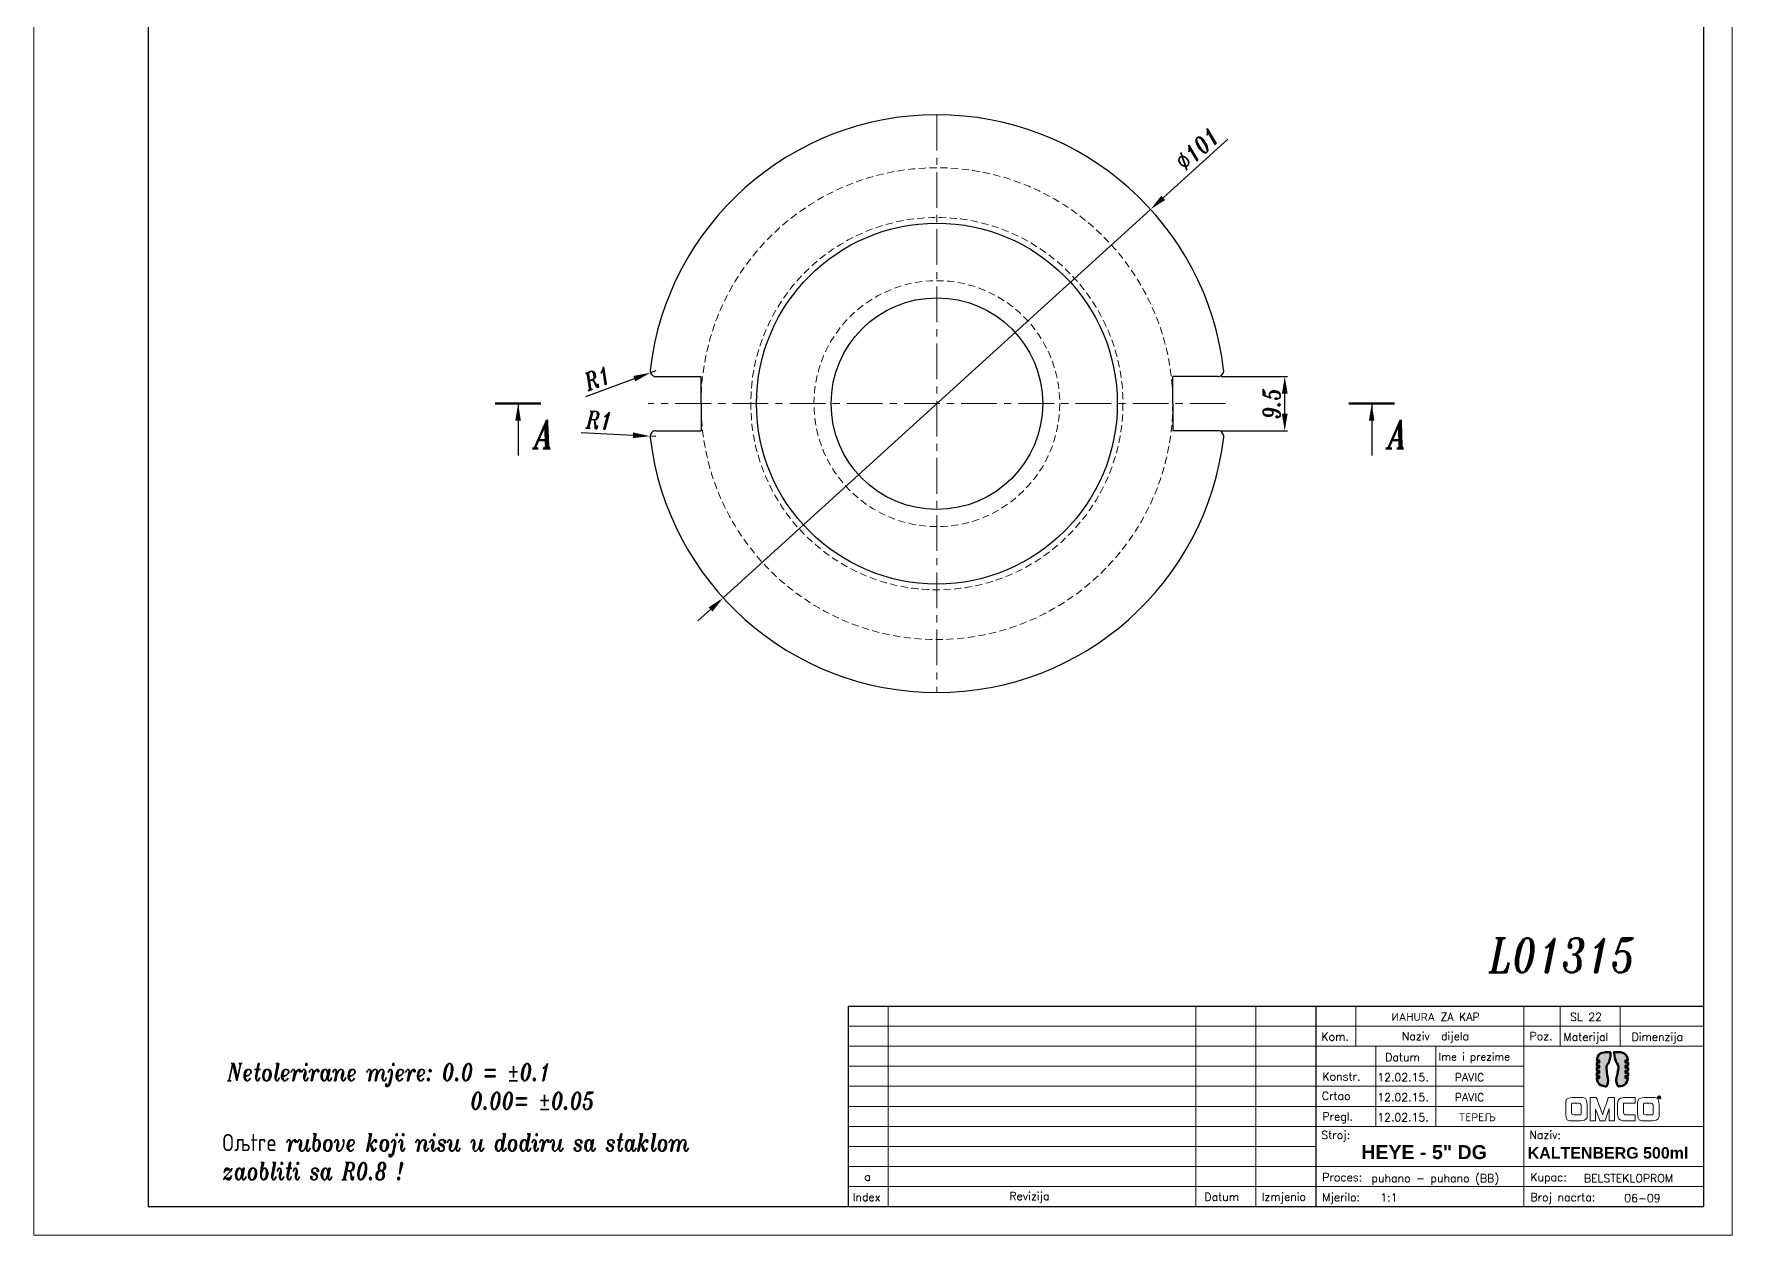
# Model space of a CAD drawing. Extents: x 70 to 367, y 34 to 454.
# Drawn here: x 69.9 to 366.9, y 34 to 244 of the extents above; entities that cross this region are included whole.
import ezdxf

# ---------------------------------------------------------------- set-up
doc = ezdxf.new("R2010")
doc.units = 0
doc.header["$LTSCALE"] = 5
doc.header["$MEASUREMENT"] = 0
doc.linetypes.add('CENTER', pattern=[2, 1.25, -0.25, 0.25, -0.25])
doc.linetypes.add('HIDDEN', pattern=[0.375, 0.25, -0.125])
doc.layers.get('0').update_dxf_attribs({"linetype": 'CONTINUOUS', "lineweight": 15})
for name, color, linetype, lineweight in [('1', 1, 'CENTER', 15), ('2', 2, 'HIDDEN', 15), ('3', 3, 'CONTINUOUS', 30), ('4', 5, 'CONTINUOUS', 50)]:
    doc.layers.add(name, color=color, linetype=linetype, lineweight=lineweight)
doc.styles.add('ITALICT', font='italict', dxfattribs={"width": 0.8, "height": 3})
doc.styles.add('ROMANS', font='romans.shx')
doc.dimstyles.get("Standard").update_dxf_attribs({"dimtxt": 3, "dimasz": 3, "dimexe": 0.5, "dimexo": 0.5, "dimgap": 0.8, "dimtad": 1, "dimdsep": 46, "dimtxsty": 'ITALICT', "dimcen": 0, "dimadec": 1, "dimazin": 2, "dimtfac": 1, "dimtmove": 0, "dimatfit": 3, "dimfxl": 1, "dimtolj": 1, "dimtzin": 0, "dimarcsym": 0})

# ---------------------------------------------------------------- blocks, each defined once
blk = doc.blocks.new('*D10')
at = {"color": 0, "lineweight": -2, "transparency": 16777216}
for p, q in [((277.6, 184.14), (289.22, 184.14)), ((288.72, 177.64), (288.72, 181.14)), ((277.54, 174.64), (289.22, 174.64))]:
    blk.add_line(p, q, dxfattribs=at)
at = {"color": 0, "transparency": 16777216}
for points in [[(288.22, 181.14), (289.22, 181.14), (288.72, 184.14)], [(288.22, 177.64), (289.22, 177.64), (288.72, 174.64)]]:
    blk.add_solid(points, dxfattribs=at)
at = {"color": 0, "transparency": 16777216, "insert": (286.42, 179.39), "char_height": 3, "attachment_point": 5, "rotation": 90, "style": 'ITALICT'}
blk.add_mtext('\\A1;9.5', dxfattribs=at)
blk = doc.blocks.new('*D12')
at = {"color": 0, "lineweight": -2, "transparency": 16777216}
for p, q in [((165.67, 174.34), (174.72, 173.86)), ((178.71, 173.64), (177.71, 173.7))]:
    blk.add_line(p, q, dxfattribs=at)
at = {"color": 0, "transparency": 16777216}
blk.add_solid([(174.74, 174.36), (174.69, 173.36), (177.71, 173.7)], dxfattribs=at)
at = {"color": 0, "transparency": 16777216, "insert": (168.82, 176.48), "char_height": 3, "attachment_point": 5, "rotation": 356.9253, "style": 'ITALICT'}
blk.add_mtext('\\A1;R1', dxfattribs=at)
blk = doc.blocks.new('*D13')
at = {"color": 0, "lineweight": -2, "transparency": 16777216}
for p, q in [((178.71, 185.14), (177.77, 184.8)), ((166.46, 180.63), (174.96, 183.76))]:
    blk.add_line(p, q, dxfattribs=at)
at = {"color": 0, "transparency": 16777216}
blk.add_solid([(174.78, 184.23), (175.13, 183.29), (177.77, 184.8)], dxfattribs=at)
at = {"color": 0, "transparency": 16777216, "insert": (168.51, 183.83), "char_height": 3, "attachment_point": 5, "rotation": 20.2292, "style": 'ITALICT'}
blk.add_mtext('\\A1;R1', dxfattribs=at)
blk = doc.blocks.new('*D14')
at = {"color": 0, "lineweight": -2, "transparency": 16777216}
for p, q in [((278.78, 225.65), (267.47, 215.37)), ((190.5, 145.43), (265.25, 213.36)), ((188.28, 143.41), (186.06, 141.39))]:
    blk.add_line(p, q, dxfattribs=at)
at = {"color": 0, "transparency": 16777216}
for points in [[(267.13, 215.74), (267.8, 215), (265.25, 213.36)], [(187.95, 143.78), (188.62, 143.04), (190.5, 145.43)]]:
    blk.add_solid(points, dxfattribs=at)
at = {"color": 0, "transparency": 16777216, "insert": (273.47, 223.93), "char_height": 3, "attachment_point": 5, "rotation": 42.2668, "style": 'ITALICT'}
blk.add_mtext('\\A1;∅101', dxfattribs=at)

msp = doc.modelspace()

# ---------------------------------------------------------------- hatches: boundary and pattern name
at = {"layer": '4'}
h = msp.add_hatch(color=142, dxfattribs=at)
edge = h.paths.add_edge_path()
edge.add_spline(control_points=[(343.291, 61.471), (343.291, 61.471), (343.291, 61.471), (343.291, 61.471), (343.291, 61.471), (343.447, 60.093), (344.665, 60.022), (344.845, 60.022), (344.845, 60.022), (344.845, 60.022), (344.98, 60.022), (344.98, 60.022), (344.98, 60.022), (345.619, 60.941), (344.975, 62.282), (344.975, 63.24), (344.975, 63.24), (344.975, 63.992), (345.638, 64.194), (345.71, 65.999), (345.71, 65.999), (344.946, 65.999), (344.946, 65.999), (344.946, 65.999), (343.656, 65.999), (343.362, 65.004), (343.294, 64.549)], knot_values=[0.8095238, 0.8095238, 0.8095238, 0.8095238, 0.8095238, 0.8095238, 0.8095238, 0.8095238, 0.8571429, 0.8571429, 0.8571429, 0.8571429, 0.9047619, 0.9047619, 0.9047619, 0.9047619, 0.952381, 0.952381, 0.952381, 0.952381, 1, 1, 1, 1.047619, 1.047619, 1.047619, 1.047619, 1.0952381, 1.0952381, 1.0952381, 1.0952381], degree=3, periodic=0)
edge.add_spline(control_points=[(343.294, 64.549), (343.294, 64.549), (343.732, 64.549), (343.732, 64.549)], knot_values=[0.0952381, 0.0952381, 0.0952381, 0.0952381, 0.1428571, 0.1428571, 0.1428571, 0.1428571], degree=3, periodic=0)
edge.add_spline(control_points=[(343.732, 64.549), (343.732, 64.549), (343.732, 64.549), (343.732, 64.549), (343.732, 64.549), (343.732, 64.549), (343.732, 64.183), (343.732, 64.183)], knot_values=[0.1428571, 0.1428571, 0.1428571, 0.1428571, 0.1428571, 0.1428571, 0.1428571, 0.1428571, 0.1904762, 0.1904762, 0.1904762, 0.1904762], degree=3, periodic=0)
edge.add_spline(control_points=[(343.732, 64.183), (343.732, 64.183), (343.732, 64.183), (343.732, 64.183), (343.732, 64.183), (343.732, 64.183), (343.274, 64.183), (343.274, 64.183)], knot_values=[0.1904762, 0.1904762, 0.1904762, 0.1904762, 0.1904762, 0.1904762, 0.1904762, 0.1904762, 0.2380952, 0.2380952, 0.2380952, 0.2380952], degree=3, periodic=0)
edge.add_spline(control_points=[(343.274, 64.183), (343.274, 64.183), (343.274, 64.183), (343.274, 64.183), (343.274, 64.183), (343.274, 64.183), (343.274, 63.645), (343.274, 63.645)], knot_values=[0.2380952, 0.2380952, 0.2380952, 0.2380952, 0.2380952, 0.2380952, 0.2380952, 0.2380952, 0.2857143, 0.2857143, 0.2857143, 0.2857143], degree=3, periodic=0)
edge.add_spline(control_points=[(343.274, 63.645), (343.274, 63.645), (343.274, 63.645), (343.274, 63.645), (343.274, 63.645), (343.274, 63.645), (343.732, 63.645), (343.732, 63.645)], knot_values=[0.2857143, 0.2857143, 0.2857143, 0.2857143, 0.2857143, 0.2857143, 0.2857143, 0.2857143, 0.3333333, 0.3333333, 0.3333333, 0.3333333], degree=3, periodic=0)
edge.add_spline(control_points=[(343.732, 63.645), (343.732, 63.645), (343.732, 63.645), (343.732, 63.645), (343.732, 63.645), (343.732, 63.645), (343.732, 63.279), (343.732, 63.279)], knot_values=[0.3333333, 0.3333333, 0.3333333, 0.3333333, 0.3333333, 0.3333333, 0.3333333, 0.3333333, 0.3809524, 0.3809524, 0.3809524, 0.3809524], degree=3, periodic=0)
edge.add_spline(control_points=[(343.732, 63.279), (343.732, 63.279), (343.732, 63.279), (343.732, 63.279), (343.732, 63.279), (343.732, 63.279), (343.274, 63.279), (343.274, 63.279)], knot_values=[0.3809524, 0.3809524, 0.3809524, 0.3809524, 0.3809524, 0.3809524, 0.3809524, 0.3809524, 0.4285714, 0.4285714, 0.4285714, 0.4285714], degree=3, periodic=0)
edge.add_spline(control_points=[(343.274, 63.279), (343.274, 63.279), (343.274, 63.279), (343.274, 63.279), (343.274, 63.279), (343.274, 63.279), (343.274, 62.741), (343.274, 62.741)], knot_values=[0.4285714, 0.4285714, 0.4285714, 0.4285714, 0.4285714, 0.4285714, 0.4285714, 0.4285714, 0.4761905, 0.4761905, 0.4761905, 0.4761905], degree=3, periodic=0)
edge.add_spline(control_points=[(343.274, 62.741), (343.274, 62.741), (343.274, 62.741), (343.274, 62.741), (343.274, 62.741), (343.274, 62.741), (343.732, 62.741), (343.732, 62.741)], knot_values=[0.4761905, 0.4761905, 0.4761905, 0.4761905, 0.4761905, 0.4761905, 0.4761905, 0.4761905, 0.5238095, 0.5238095, 0.5238095, 0.5238095], degree=3, periodic=0)
edge.add_spline(control_points=[(343.732, 62.741), (343.732, 62.741), (343.732, 62.741), (343.732, 62.741), (343.732, 62.741), (343.732, 62.741), (343.732, 62.375), (343.732, 62.375)], knot_values=[0.5238095, 0.5238095, 0.5238095, 0.5238095, 0.5238095, 0.5238095, 0.5238095, 0.5238095, 0.5714286, 0.5714286, 0.5714286, 0.5714286], degree=3, periodic=0)
edge.add_spline(control_points=[(343.732, 62.375), (343.732, 62.375), (343.732, 62.375), (343.732, 62.375), (343.732, 62.375), (343.732, 62.375), (343.274, 62.375), (343.274, 62.375)], knot_values=[0.5714286, 0.5714286, 0.5714286, 0.5714286, 0.5714286, 0.5714286, 0.5714286, 0.5714286, 0.6190476, 0.6190476, 0.6190476, 0.6190476], degree=3, periodic=0)
edge.add_spline(control_points=[(343.274, 62.375), (343.274, 62.375), (343.274, 62.375), (343.274, 62.375), (343.274, 62.375), (343.274, 62.375), (343.274, 61.837), (343.274, 61.837)], knot_values=[0.6190476, 0.6190476, 0.6190476, 0.6190476, 0.6190476, 0.6190476, 0.6190476, 0.6190476, 0.6666667, 0.6666667, 0.6666667, 0.6666667], degree=3, periodic=0)
edge.add_spline(control_points=[(343.274, 61.837), (343.274, 61.837), (343.274, 61.837), (343.274, 61.837), (343.274, 61.837), (343.274, 61.837), (343.732, 61.837), (343.732, 61.837)], knot_values=[0.6666667, 0.6666667, 0.6666667, 0.6666667, 0.6666667, 0.6666667, 0.6666667, 0.6666667, 0.7142857, 0.7142857, 0.7142857, 0.7142857], degree=3, periodic=0)
edge.add_spline(control_points=[(343.732, 61.837), (343.732, 61.837), (343.732, 61.837), (343.732, 61.837), (343.732, 61.837), (343.732, 61.837), (343.732, 61.471), (343.732, 61.471)], knot_values=[0.7142857, 0.7142857, 0.7142857, 0.7142857, 0.7142857, 0.7142857, 0.7142857, 0.7142857, 0.7619048, 0.7619048, 0.7619048, 0.7619048], degree=3, periodic=0)
edge.add_spline(control_points=[(343.732, 61.471), (343.732, 61.471), (343.732, 61.471), (343.732, 61.471), (343.732, 61.471), (343.732, 61.471), (343.291, 61.471), (343.291, 61.471)], knot_values=[0.7619048, 0.7619048, 0.7619048, 0.7619048, 0.7619048, 0.7619048, 0.7619048, 0.7619048, 0.8095238, 0.8095238, 0.8095238, 0.8095238], degree=3, periodic=0)
h = msp.add_hatch(color=253, dxfattribs=at)
edge = h.paths.add_edge_path()
edge.add_spline(control_points=[(348.308, 62.741), (348.308, 62.741), (348.308, 62.741), (348.308, 62.741), (348.308, 62.741), (348.308, 62.741), (348.766, 62.741), (348.766, 62.741)], knot_values=[0.2380952, 0.2380952, 0.2380952, 0.2380952, 0.2380952, 0.2380952, 0.2380952, 0.2380952, 0.2857143, 0.2857143, 0.2857143, 0.2857143], degree=3, periodic=0)
edge.add_spline(control_points=[(348.766, 62.741), (348.766, 62.741), (348.766, 62.741), (348.766, 62.741), (348.766, 62.741), (348.766, 62.741), (348.766, 63.279), (348.766, 63.279)], knot_values=[0.2857143, 0.2857143, 0.2857143, 0.2857143, 0.2857143, 0.2857143, 0.2857143, 0.2857143, 0.3333333, 0.3333333, 0.3333333, 0.3333333], degree=3, periodic=0)
edge.add_spline(control_points=[(348.766, 63.279), (348.766, 63.279), (348.766, 63.279), (348.766, 63.279), (348.766, 63.279), (348.766, 63.279), (348.308, 63.279), (348.308, 63.279)], knot_values=[0.3333333, 0.3333333, 0.3333333, 0.3333333, 0.3333333, 0.3333333, 0.3333333, 0.3333333, 0.3809524, 0.3809524, 0.3809524, 0.3809524], degree=3, periodic=0)
edge.add_spline(control_points=[(348.308, 63.279), (348.308, 63.279), (348.308, 63.279), (348.308, 63.279), (348.308, 63.279), (348.308, 63.279), (348.308, 63.645), (348.308, 63.645)], knot_values=[0.3809524, 0.3809524, 0.3809524, 0.3809524, 0.3809524, 0.3809524, 0.3809524, 0.3809524, 0.4285714, 0.4285714, 0.4285714, 0.4285714], degree=3, periodic=0)
edge.add_spline(control_points=[(348.308, 63.645), (348.308, 63.645), (348.308, 63.645), (348.308, 63.645), (348.308, 63.645), (348.308, 63.645), (348.766, 63.645), (348.766, 63.645)], knot_values=[0.4285714, 0.4285714, 0.4285714, 0.4285714, 0.4285714, 0.4285714, 0.4285714, 0.4285714, 0.4761905, 0.4761905, 0.4761905, 0.4761905], degree=3, periodic=0)
edge.add_spline(control_points=[(348.766, 63.645), (348.766, 63.645), (348.766, 63.645), (348.766, 63.645), (348.766, 63.645), (348.766, 63.645), (348.766, 64.183), (348.766, 64.183)], knot_values=[0.4761905, 0.4761905, 0.4761905, 0.4761905, 0.4761905, 0.4761905, 0.4761905, 0.4761905, 0.5238095, 0.5238095, 0.5238095, 0.5238095], degree=3, periodic=0)
edge.add_spline(control_points=[(348.766, 64.183), (348.766, 64.183), (348.766, 64.183), (348.766, 64.183), (348.766, 64.183), (348.766, 64.183), (348.308, 64.183), (348.308, 64.183)], knot_values=[0.5238095, 0.5238095, 0.5238095, 0.5238095, 0.5238095, 0.5238095, 0.5238095, 0.5238095, 0.5714286, 0.5714286, 0.5714286, 0.5714286], degree=3, periodic=0)
edge.add_spline(control_points=[(348.308, 64.183), (348.308, 64.183), (348.308, 64.183), (348.308, 64.183), (348.308, 64.183), (348.308, 64.183), (348.308, 64.549), (348.308, 64.549)], knot_values=[0.5714286, 0.5714286, 0.5714286, 0.5714286, 0.5714286, 0.5714286, 0.5714286, 0.5714286, 0.6190476, 0.6190476, 0.6190476, 0.6190476], degree=3, periodic=0)
edge.add_spline(control_points=[(348.308, 64.549), (348.308, 64.549), (348.308, 64.549), (348.308, 64.549), (348.308, 64.549), (348.308, 64.549), (348.748, 64.549), (348.748, 64.549)], knot_values=[0.6190476, 0.6190476, 0.6190476, 0.6190476, 0.6190476, 0.6190476, 0.6190476, 0.6190476, 0.6666667, 0.6666667, 0.6666667, 0.6666667], degree=3, periodic=0)
edge.add_spline(control_points=[(348.748, 64.549), (348.748, 64.549), (348.748, 64.549), (348.748, 64.549), (348.748, 64.549), (348.587, 65.919), (347.375, 65.999), (347.195, 65.999), (347.195, 65.999), (347.195, 65.999), (346.33, 65.999), (346.33, 65.999)], knot_values=[0.6666667, 0.6666667, 0.6666667, 0.6666667, 0.6666667, 0.6666667, 0.6666667, 0.6666667, 0.7142857, 0.7142857, 0.7142857, 0.7142857, 0.7619048, 0.7619048, 0.7619048, 0.7619048], degree=3, periodic=0)
edge.add_spline(control_points=[(346.33, 65.999), (346.33, 65.999), (346.33, 65.999), (346.33, 65.999), (346.33, 65.999), (346.402, 64.194), (347.065, 63.992), (347.065, 63.24), (347.065, 63.24), (347.065, 62.282), (346.421, 60.941), (347.06, 60.022), (347.06, 60.022), (347.06, 60.022), (347.104, 60.022), (347.104, 60.022), (347.104, 60.022), (348.394, 60.022), (348.682, 61.017), (348.747, 61.471), (348.747, 61.471), (348.747, 61.471), (348.747, 61.471), (348.747, 61.471)], knot_values=[0.7619048, 0.7619048, 0.7619048, 0.7619048, 0.7619048, 0.7619048, 0.7619048, 0.7619048, 0.8095238, 0.8095238, 0.8095238, 0.8095238, 0.8571429, 0.8571429, 0.8571429, 0.8571429, 0.9047619, 0.9047619, 0.9047619, 0.9047619, 0.952381, 0.952381, 0.952381, 0.952381, 0.952381, 0.952381, 0.952381, 0.952381], degree=3, periodic=0)
edge.add_spline(control_points=[(348.747, 61.471), (348.747, 61.471), (348.308, 61.471), (348.308, 61.471), (348.308, 61.471), (348.308, 61.837), (348.308, 61.837)], knot_values=[0.952381, 0.952381, 0.952381, 0.952381, 1, 1, 1, 1.047619, 1.047619, 1.047619, 1.047619], degree=3, periodic=0)
edge.add_spline(control_points=[(348.308, 61.837), (348.308, 61.837), (348.308, 61.837), (348.308, 61.837), (348.308, 61.837), (348.308, 61.837), (348.766, 61.837), (348.766, 61.837)], knot_values=[0.047619, 0.047619, 0.047619, 0.047619, 0.047619, 0.047619, 0.047619, 0.047619, 0.0952381, 0.0952381, 0.0952381, 0.0952381], degree=3, periodic=0)
edge.add_spline(control_points=[(348.766, 61.837), (348.766, 61.837), (348.766, 61.837), (348.766, 61.837), (348.766, 61.837), (348.766, 61.837), (348.766, 62.375), (348.766, 62.375)], knot_values=[0.0952381, 0.0952381, 0.0952381, 0.0952381, 0.0952381, 0.0952381, 0.0952381, 0.0952381, 0.1428571, 0.1428571, 0.1428571, 0.1428571], degree=3, periodic=0)
edge.add_spline(control_points=[(348.766, 62.375), (348.766, 62.375), (348.766, 62.375), (348.766, 62.375), (348.766, 62.375), (348.766, 62.375), (348.308, 62.375), (348.308, 62.375)], knot_values=[0.1428571, 0.1428571, 0.1428571, 0.1428571, 0.1428571, 0.1428571, 0.1428571, 0.1428571, 0.1904762, 0.1904762, 0.1904762, 0.1904762], degree=3, periodic=0)
edge.add_spline(control_points=[(348.308, 62.375), (348.308, 62.375), (348.308, 62.375), (348.308, 62.375), (348.308, 62.375), (348.308, 62.375), (348.308, 62.741), (348.308, 62.741)], knot_values=[0.1904762, 0.1904762, 0.1904762, 0.1904762, 0.1904762, 0.1904762, 0.1904762, 0.1904762, 0.2380952, 0.2380952, 0.2380952, 0.2380952], degree=3, periodic=0)

# ---------------------------------------------------------------- linework, layer by layer
for p, q in [((69.949, 454.026), (69.949, 34.026)), ((366.949, 454.026), (366.949, 34.026)), ((219.371, 74.026), (219.371, 39.026)), ((273.16, 74.026), (273.16, 39.026)), ((283.66, 74.026), (283.66, 39.026)), ((301.16, 74.026), (301.16, 67.026)), ((330.56, 74.026), (330.56, 39.026)), ((336.86, 74.026), (336.86, 67.026)), ((347.36, 74.026), (347.36, 67.026)), ((212.371, 70.526), (361.949, 70.526)), ((361.949, 67.026), (212.371, 67.026)), ((304.66, 67.026), (304.66, 53.026)), ((315.16, 67.026), (315.16, 53.026)), ((212.371, 63.526), (330.56, 63.526)), ((212.371, 60.026), (330.56, 60.026)), ((212.371, 56.526), (330.56, 56.526)), ((212.371, 53.026), (361.949, 53.026)), ((294.16, 49.526), (212.371, 49.526)), ((212.371, 46.026), (361.949, 46.026)), ((212.371, 42.526), (361.949, 42.526)), ((69.949, 34.026), (366.949, 34.026))]:
    msp.add_line(p, q)
for points, knots in [([(340.467, 54.002), (340.467, 54.002), (338.928, 54.002), (338.928, 54.002), (338.928, 54.002), (338.797, 54.002), (337.859, 54.057), (337.859, 55.195), (337.859, 55.195), (337.859, 55.195), (337.859, 56.933), (337.859, 56.933), (337.859, 56.933), (337.859, 56.933), (337.859, 58.072), (338.997, 58.072), (338.997, 58.072), (338.997, 58.072), (340.529, 58.072), (340.529, 58.072), (340.529, 58.072), (340.66, 58.072), (341.598, 58.009), (341.598, 56.871), (341.598, 56.871), (341.598, 56.871), (341.598, 55.14), (341.598, 55.14), (341.598, 55.14), (341.598, 55.14), (341.605, 54.002), (340.467, 54.002)], [0, 0, 0, 0, 0.125, 0.125, 0.125, 0.1875, 0.25, 0.25, 0.25, 0.3125, 0.375, 0.375, 0.375, 0.4375, 0.5, 0.5, 0.5, 0.5625, 0.625, 0.625, 0.625, 0.6875, 0.75, 0.75, 0.75, 0.8125, 0.875, 0.875, 0.875, 0.9375, 1, 1, 1, 1]), ([(340.563, 56.637), (340.563, 56.637), (340.563, 57.106), (340.163, 57.106), (340.163, 57.106), (340.163, 57.106), (339.025, 57.106), (339.025, 57.106), (339.025, 57.106), (339.025, 57.106), (338.894, 57.099), (338.894, 56.968), (338.894, 56.968), (338.894, 56.968), (338.894, 55.498), (338.894, 55.498), (338.894, 55.498), (338.894, 55.498), (338.894, 55.036), (339.294, 55.036), (339.294, 55.036), (339.294, 55.036), (340.432, 55.036), (340.432, 55.036), (340.432, 55.036), (340.432, 55.036), (340.563, 55.036), (340.563, 55.167), (340.563, 55.167), (340.563, 55.167), (340.563, 56.637), (340.563, 56.637)], [0, 0, 0, 0, 0.125, 0.125, 0.125, 0.1875, 0.25, 0.25, 0.25, 0.3125, 0.375, 0.375, 0.375, 0.4375, 0.5, 0.5, 0.5, 0.5625, 0.625, 0.625, 0.625, 0.6875, 0.75, 0.75, 0.75, 0.8125, 0.875, 0.875, 0.875, 0.9375, 1, 1, 1, 1]), ([(345.475, 54.002), (345.475, 54.002), (345.475, 56.133), (345.475, 56.133), (345.475, 56.133), (345.475, 56.133), (344.73, 54.002), (344.73, 54.002), (344.73, 54.002), (344.73, 54.002), (343.833, 54.002), (343.833, 54.002), (343.833, 54.002), (343.833, 54.002), (343.074, 56.037), (343.074, 56.037), (343.074, 56.037), (343.074, 56.037), (343.074, 54.002), (343.074, 54.002), (343.074, 54.002), (343.074, 54.002), (342.115, 54.002), (342.115, 54.002), (342.115, 54.002), (342.115, 54.002), (342.115, 58.072), (342.115, 58.072), (342.115, 58.072), (342.115, 58.072), (343.226, 58.072), (343.226, 58.072), (343.226, 58.072), (343.226, 58.072), (344.295, 55.071), (344.295, 55.071), (344.295, 55.071), (344.295, 55.071), (345.316, 58.072), (345.316, 58.072), (345.316, 58.072), (345.316, 58.072), (346.406, 58.072), (346.406, 58.072), (346.406, 58.072), (346.406, 58.072), (346.406, 54.002), (346.406, 54.002), (346.406, 54.002), (346.406, 54.002), (345.475, 54.002), (345.475, 54.002)], [0, 0, 0, 0, 0.0769231, 0.0769231, 0.0769231, 0.1153846, 0.1538462, 0.1538462, 0.1538462, 0.1923077, 0.2307692, 0.2307692, 0.2307692, 0.2692308, 0.3076923, 0.3076923, 0.3076923, 0.3461538, 0.3846154, 0.3846154, 0.3846154, 0.4230769, 0.4615385, 0.4615385, 0.4615385, 0.5, 0.5384615, 0.5384615, 0.5384615, 0.5769231, 0.6153846, 0.6153846, 0.6153846, 0.6538462, 0.6923077, 0.6923077, 0.6923077, 0.7307692, 0.7692308, 0.7692308, 0.7692308, 0.8076923, 0.8461538, 0.8461538, 0.8461538, 0.8846154, 0.9230769, 0.9230769, 0.9230769, 0.9615385, 1, 1, 1, 1]), ([(349.994, 55.036), (349.994, 55.036), (348.358, 55.036), (348.358, 55.036), (348.358, 55.036), (347.958, 55.036), (347.958, 55.498), (347.958, 55.498), (347.958, 55.498), (347.958, 55.498), (347.958, 56.968), (347.958, 56.968), (347.958, 56.968), (347.958, 57.099), (348.089, 57.106), (348.089, 57.106), (348.089, 57.106), (348.089, 57.106), (349.994, 57.106), (349.994, 57.106), (349.994, 57.106), (349.994, 57.106), (349.994, 58.072), (349.994, 58.072), (349.994, 58.072), (349.994, 58.072), (348.062, 58.072), (348.062, 58.072), (348.062, 58.072), (346.924, 58.072), (346.924, 56.933), (346.924, 56.933), (346.924, 56.933), (346.924, 56.933), (346.924, 55.195), (346.924, 55.195), (346.924, 55.195), (346.924, 54.057), (347.862, 54.002), (347.993, 54.002), (347.993, 54.002), (347.993, 54.002), (349.994, 54.002), (349.994, 54.002), (349.994, 54.002), (349.994, 54.002), (349.994, 55.036), (349.994, 55.036)], [0, 0, 0, 0, 0.0833333, 0.0833333, 0.0833333, 0.125, 0.1666667, 0.1666667, 0.1666667, 0.2083333, 0.25, 0.25, 0.25, 0.2916667, 0.3333333, 0.3333333, 0.3333333, 0.375, 0.4166667, 0.4166667, 0.4166667, 0.4583333, 0.5, 0.5, 0.5, 0.5416667, 0.5833333, 0.5833333, 0.5833333, 0.625, 0.6666667, 0.6666667, 0.6666667, 0.7083333, 0.75, 0.75, 0.75, 0.7916667, 0.8333333, 0.8333333, 0.8333333, 0.875, 0.9166667, 0.9166667, 0.9166667, 0.9583333, 1, 1, 1, 1]), ([(353.049, 54.002), (353.049, 54.002), (351.511, 54.002), (351.511, 54.002), (351.511, 54.002), (351.38, 54.002), (350.442, 54.057), (350.442, 55.195), (350.442, 55.195), (350.442, 55.195), (350.442, 56.933), (350.442, 56.933), (350.442, 56.933), (350.442, 56.933), (350.442, 58.072), (351.58, 58.072), (351.58, 58.072), (351.58, 58.072), (353.112, 58.072), (353.112, 58.072), (353.112, 58.072), (353.243, 58.072), (354.181, 58.009), (354.181, 56.871), (354.181, 56.871), (354.181, 56.871), (354.181, 55.14), (354.181, 55.14), (354.181, 55.14), (354.181, 55.14), (354.188, 54.002), (353.049, 54.002)], [0, 0, 0, 0, 0.125, 0.125, 0.125, 0.1875, 0.25, 0.25, 0.25, 0.3125, 0.375, 0.375, 0.375, 0.4375, 0.5, 0.5, 0.5, 0.5625, 0.625, 0.625, 0.625, 0.6875, 0.75, 0.75, 0.75, 0.8125, 0.875, 0.875, 0.875, 0.9375, 1, 1, 1, 1]), ([(353.146, 56.637), (353.146, 56.637), (353.146, 57.106), (352.746, 57.106), (352.746, 57.106), (352.746, 57.106), (351.608, 57.106), (351.608, 57.106), (351.608, 57.106), (351.608, 57.106), (351.477, 57.099), (351.477, 56.968), (351.477, 56.968), (351.477, 56.968), (351.477, 55.498), (351.477, 55.498), (351.477, 55.498), (351.477, 55.498), (351.477, 55.036), (351.877, 55.036), (351.877, 55.036), (351.877, 55.036), (353.015, 55.036), (353.015, 55.036), (353.015, 55.036), (353.015, 55.036), (353.146, 55.036), (353.146, 55.167), (353.146, 55.167), (353.146, 55.167), (353.146, 56.637), (353.146, 56.637)], [0, 0, 0, 0, 0.125, 0.125, 0.125, 0.1875, 0.25, 0.25, 0.25, 0.3125, 0.375, 0.375, 0.375, 0.4375, 0.5, 0.5, 0.5, 0.5625, 0.625, 0.625, 0.625, 0.6875, 0.75, 0.75, 0.75, 0.8125, 0.875, 0.875, 0.875, 0.9375, 1, 1, 1, 1]), ([(354.197, 57.813), (354.046, 57.813), (353.923, 57.936), (353.923, 58.088), (353.923, 58.088), (353.923, 58.239), (354.046, 58.362), (354.197, 58.362), (354.197, 58.362), (354.349, 58.362), (354.472, 58.239), (354.472, 58.088), (354.472, 58.088), (354.472, 57.936), (354.349, 57.813), (354.197, 57.813)], [0, 0, 0, 0, 0.25, 0.25, 0.25, 0.375, 0.5, 0.5, 0.5, 0.625, 0.75, 0.75, 0.75, 0.875, 1, 1, 1, 1]), ([(354.197, 58.302), (354.08, 58.302), (353.983, 58.205), (353.983, 58.088), (353.983, 58.088), (353.983, 57.97), (354.08, 57.874), (354.197, 57.874), (354.197, 57.874), (354.315, 57.874), (354.411, 57.97), (354.411, 58.088), (354.411, 58.088), (354.411, 58.205), (354.315, 58.302), (354.197, 58.302)], [0, 0, 0, 0, 0.25, 0.25, 0.25, 0.375, 0.5, 0.5, 0.5, 0.625, 0.75, 0.75, 0.75, 0.875, 1, 1, 1, 1]), ([(354.26, 58.041), (354.26, 58.041), (354.316, 57.954), (354.316, 57.954), (354.316, 57.954), (354.316, 57.954), (354.241, 57.954), (354.241, 57.954), (354.241, 57.954), (354.241, 57.954), (354.193, 58.031), (354.193, 58.031), (354.193, 58.031), (354.193, 58.031), (354.163, 58.031), (354.163, 58.031), (354.163, 58.031), (354.163, 58.031), (354.163, 57.954), (354.163, 57.954), (354.163, 57.954), (354.163, 57.954), (354.095, 57.954), (354.095, 57.954), (354.095, 57.954), (354.095, 57.954), (354.095, 58.232), (354.095, 58.232), (354.095, 58.232), (354.095, 58.232), (354.216, 58.232), (354.216, 58.232), (354.216, 58.232), (354.239, 58.232), (354.322, 58.232), (354.322, 58.131), (354.322, 58.131), (354.322, 58.079), (354.29, 58.052), (354.26, 58.041)], [0, 0, 0, 0, 0.1, 0.1, 0.1, 0.15, 0.2, 0.2, 0.2, 0.25, 0.3, 0.3, 0.3, 0.35, 0.4, 0.4, 0.4, 0.45, 0.5, 0.5, 0.5, 0.55, 0.6, 0.6, 0.6, 0.65, 0.7, 0.7, 0.7, 0.75, 0.8, 0.8, 0.8, 0.85, 0.9, 0.9, 0.9, 0.95, 1, 1, 1, 1]), ([(354.199, 58.173), (354.199, 58.173), (354.163, 58.173), (354.163, 58.173), (354.163, 58.173), (354.163, 58.173), (354.163, 58.086), (354.163, 58.086), (354.163, 58.086), (354.163, 58.086), (354.199, 58.086), (354.199, 58.086), (354.199, 58.086), (354.235, 58.086), (354.25, 58.099), (354.25, 58.131), (354.25, 58.131), (354.25, 58.164), (354.235, 58.173), (354.199, 58.173)], [0, 0, 0, 0, 0.2, 0.2, 0.2, 0.3, 0.4, 0.4, 0.4, 0.5, 0.6, 0.6, 0.6, 0.7, 0.8, 0.8, 0.8, 0.9, 1, 1, 1, 1])]:
    msp.add_open_spline(points, degree=3, knots=knots)
at = {"layer": '1'}
for p, q in [((227.876, 229.891), (227.876, 128.891)), ((278.376, 179.391), (177.376, 179.391))]:
    msp.add_line(p, q, dxfattribs=at)
at = {"layer": '2'}
for radius in [41.25, 32.55, 21.5]:
    msp.add_circle((227.876, 179.391), radius, dxfattribs=at)
at = {"layer": '3'}
for p, q in [((89.949, 449.026), (89.949, 39.026)), ((361.949, 449.026), (361.949, 39.026)), ((178.711, 184.141), (186.626, 184.141)), ((186.626, 179.391), (186.626, 184.141)), ((277.041, 184.141), (269.126, 184.141)), ((269.126, 179.391), (269.126, 184.141)), ((186.626, 179.391), (186.626, 174.641)), ((269.126, 179.391), (269.126, 174.641)), ((178.711, 174.641), (186.626, 174.641)), ((277.041, 174.641), (269.126, 174.641)), ((212.371, 74.026), (361.949, 74.026)), ((212.371, 74.026), (212.371, 39.026)), ((294.16, 74.026), (294.16, 39.026)), ((361.949, 74.026), (361.949, 39.026)), ((89.949, 39.026), (361.949, 39.026))]:
    msp.add_line(p, q, dxfattribs=at)
for radius in [31.55, 18.5]:
    msp.add_circle((227.876, 179.391), radius, dxfattribs=at)
for centre, radius, start, end in [((227.876, 179.391), 50.5, 6.70875, 173.32937), ((178.711, 185.141), 1, 173.32937, 270), ((277.041, 185.141), 1, 270, 6.67063), ((178.711, 173.641), 1, 90, 186.67063), ((227.876, 179.391), 50.5, 186.67063, 353.32937), ((277.041, 173.641), 1, 353.32937, 90)]:
    msp.add_arc(centre, radius, start, end, dxfattribs=at)
at = {"layer": '4'}
for p, q in [((150.627, 179.391), (158.627, 179.391)), ((299.924, 179.391), (307.924, 179.391))]:
    msp.add_line(p, q, dxfattribs=at)
at = {"layer": '4', "color": 142}
msp.add_open_spline([(345.71, 65.999), (345.71, 65.999), (344.946, 65.999), (344.946, 65.999), (344.946, 65.999), (343.656, 65.999), (343.362, 65.004), (343.294, 64.549), (343.294, 64.549), (343.294, 64.549), (343.732, 64.549), (343.732, 64.549), (343.732, 64.549), (343.732, 64.549), (343.732, 64.183), (343.732, 64.183), (343.732, 64.183), (343.732, 64.183), (343.274, 64.183), (343.274, 64.183), (343.274, 64.183), (343.274, 64.183), (343.274, 63.645), (343.274, 63.645), (343.274, 63.645), (343.274, 63.645), (343.732, 63.645), (343.732, 63.645), (343.732, 63.645), (343.732, 63.645), (343.732, 63.279), (343.732, 63.279), (343.732, 63.279), (343.732, 63.279), (343.274, 63.279), (343.274, 63.279), (343.274, 63.279), (343.274, 63.279), (343.274, 62.741), (343.274, 62.741), (343.274, 62.741), (343.274, 62.741), (343.732, 62.741), (343.732, 62.741), (343.732, 62.741), (343.732, 62.741), (343.732, 62.375), (343.732, 62.375), (343.732, 62.375), (343.732, 62.375), (343.274, 62.375), (343.274, 62.375), (343.274, 62.375), (343.274, 62.375), (343.274, 61.837), (343.274, 61.837), (343.274, 61.837), (343.274, 61.837), (343.732, 61.837), (343.732, 61.837), (343.732, 61.837), (343.732, 61.837), (343.732, 61.471), (343.732, 61.471), (343.732, 61.471), (343.732, 61.471), (343.291, 61.471), (343.291, 61.471), (343.291, 61.471), (343.447, 60.093), (344.665, 60.022), (344.845, 60.022), (344.845, 60.022), (344.845, 60.022), (344.98, 60.022), (344.98, 60.022), (344.98, 60.022), (345.619, 60.941), (344.975, 62.282), (344.975, 63.24), (344.975, 63.24), (344.975, 63.992), (345.638, 64.194), (345.71, 65.999)], degree=3, knots=[0, 0, 0, 0, 0.047619, 0.047619, 0.047619, 0.0714286, 0.0952381, 0.0952381, 0.0952381, 0.1190476, 0.1428571, 0.1428571, 0.1428571, 0.1666667, 0.1904762, 0.1904762, 0.1904762, 0.2142857, 0.2380952, 0.2380952, 0.2380952, 0.2619048, 0.2857143, 0.2857143, 0.2857143, 0.3095238, 0.3333333, 0.3333333, 0.3333333, 0.3571429, 0.3809524, 0.3809524, 0.3809524, 0.4047619, 0.4285714, 0.4285714, 0.4285714, 0.452381, 0.4761905, 0.4761905, 0.4761905, 0.5, 0.5238095, 0.5238095, 0.5238095, 0.547619, 0.5714286, 0.5714286, 0.5714286, 0.5952381, 0.6190476, 0.6190476, 0.6190476, 0.6428571, 0.6666667, 0.6666667, 0.6666667, 0.6904762, 0.7142857, 0.7142857, 0.7142857, 0.7380952, 0.7619048, 0.7619048, 0.7619048, 0.7857143, 0.8095238, 0.8095238, 0.8095238, 0.8333333, 0.8571429, 0.8571429, 0.8571429, 0.8809524, 0.9047619, 0.9047619, 0.9047619, 0.9285714, 0.952381, 0.952381, 0.952381, 0.9761905, 1, 1, 1, 1], dxfattribs=at)
at = {"layer": '4', "color": 253}
msp.add_open_spline([(348.308, 61.471), (348.308, 61.471), (348.308, 61.837), (348.308, 61.837), (348.308, 61.837), (348.308, 61.837), (348.766, 61.837), (348.766, 61.837), (348.766, 61.837), (348.766, 61.837), (348.766, 62.375), (348.766, 62.375), (348.766, 62.375), (348.766, 62.375), (348.308, 62.375), (348.308, 62.375), (348.308, 62.375), (348.308, 62.375), (348.308, 62.741), (348.308, 62.741), (348.308, 62.741), (348.308, 62.741), (348.766, 62.741), (348.766, 62.741), (348.766, 62.741), (348.766, 62.741), (348.766, 63.279), (348.766, 63.279), (348.766, 63.279), (348.766, 63.279), (348.308, 63.279), (348.308, 63.279), (348.308, 63.279), (348.308, 63.279), (348.308, 63.645), (348.308, 63.645), (348.308, 63.645), (348.308, 63.645), (348.766, 63.645), (348.766, 63.645), (348.766, 63.645), (348.766, 63.645), (348.766, 64.183), (348.766, 64.183), (348.766, 64.183), (348.766, 64.183), (348.308, 64.183), (348.308, 64.183), (348.308, 64.183), (348.308, 64.183), (348.308, 64.549), (348.308, 64.549), (348.308, 64.549), (348.308, 64.549), (348.748, 64.549), (348.748, 64.549), (348.748, 64.549), (348.587, 65.919), (347.375, 65.999), (347.195, 65.999), (347.195, 65.999), (347.195, 65.999), (346.33, 65.999), (346.33, 65.999), (346.33, 65.999), (346.402, 64.194), (347.065, 63.992), (347.065, 63.24), (347.065, 63.24), (347.065, 62.282), (346.421, 60.941), (347.06, 60.022), (347.06, 60.022), (347.06, 60.022), (347.104, 60.022), (347.104, 60.022), (347.104, 60.022), (348.394, 60.022), (348.682, 61.017), (348.747, 61.471), (348.747, 61.471), (348.747, 61.471), (348.308, 61.471), (348.308, 61.471)], degree=3, knots=[0, 0, 0, 0, 0.047619, 0.047619, 0.047619, 0.0714286, 0.0952381, 0.0952381, 0.0952381, 0.1190476, 0.1428571, 0.1428571, 0.1428571, 0.1666667, 0.1904762, 0.1904762, 0.1904762, 0.2142857, 0.2380952, 0.2380952, 0.2380952, 0.2619048, 0.2857143, 0.2857143, 0.2857143, 0.3095238, 0.3333333, 0.3333333, 0.3333333, 0.3571429, 0.3809524, 0.3809524, 0.3809524, 0.4047619, 0.4285714, 0.4285714, 0.4285714, 0.452381, 0.4761905, 0.4761905, 0.4761905, 0.5, 0.5238095, 0.5238095, 0.5238095, 0.547619, 0.5714286, 0.5714286, 0.5714286, 0.5952381, 0.6190476, 0.6190476, 0.6190476, 0.6428571, 0.6666667, 0.6666667, 0.6666667, 0.6904762, 0.7142857, 0.7142857, 0.7142857, 0.7380952, 0.7619048, 0.7619048, 0.7619048, 0.7857143, 0.8095238, 0.8095238, 0.8095238, 0.8333333, 0.8571429, 0.8571429, 0.8571429, 0.8809524, 0.9047619, 0.9047619, 0.9047619, 0.9285714, 0.952381, 0.952381, 0.952381, 0.9761905, 1, 1, 1, 1], dxfattribs=at)

# ---------------------------------------------------------------- texts
at = {"style": 'ITALICT', "width": 0.8}
for s, height, p in [('A', 5, (157.468, 171.554)), ('A', 5, (306.764, 171.554)), ('L01315', 6, (324.426, 79.957)), ('Netolerirane mjere: 0.0 = %%p0.1', 3, (103.806, 60.996)), ('0.00= %%p0.05', 3, (146.312, 55.996)), ('Oљtre rubove koji nisu u dodiru sa staklom', 3, (102.825, 48.692)), ('zaobliti sa R0.8 !', 3, (102.825, 43.692))]:
    msp.add_text(s, height=height, dxfattribs=at).set_placement(p)
at = {"style": 'ROMANS'}
for s, height, p in [('ИAHURA ZA KAP', 1.4, (307.388, 71.464)), ('SL 22', 1.4, (338.625, 71.464)), ('Kom.', 1.4, (295.129, 68.009)), ('Naziv  dijela', 1.4, (309.201, 68.086)), ('Poz.', 1.4, (331.525, 68.111)), ('Materijal', 1.4, (337.458, 67.956)), ('Dimenzija', 1.4, (349.386, 67.959)), ('Datum', 1.4, (306.287, 64.415)), ('Ime i prezime', 1.33, (315.642, 64.547)), ('Konstr.', 1.4, (295.298, 61.065)), ('12.02.15.', 1.4, (304.897, 60.904)), ('PAVIC', 1.4, (318.451, 60.904)), ('Crtao', 1.4, (295.205, 57.647)), ('12.02.15.', 1.4, (304.897, 57.404)), ('PAVIC', 1.4, (318.451, 57.404)), ('Pregl.', 1.4, (295.298, 54.043)), ('12.02.15.', 1.4, (304.897, 53.904)), ('TEPEЉ', 1.4, (319.155, 53.922)), ('Stroj:', 1.4, (295.108, 50.817)), ('Naziv:', 1.4, (331.508, 50.817)), ('Proces:', 1.4, (295.277, 43.439)), ('puhano - puhano (BB)', 1.4, (303.891, 43.251)), ('Kupac:', 1.4, (331.677, 43.439)), ('BELSTEKLOPROM', 1.4, (341.034, 43.251)), ('a', 1.4, (215.176, 43.527)), ('Revizija', 1.4, (240.554, 40.142)), ('Index', 1.4, (213.152, 39.97)), ('Datum', 1.4, (274.673, 39.982)), ('Izmjenio', 1.4, (284.692, 40.022)), ('Mjerilo:', 1.4, (295.277, 39.939)), ('1:1', 1.4, (305.444, 39.886)), ('Broj nacrta:', 1.4, (331.686, 39.937)), ('06-09', 1.4, (348.097, 39.775))]:
    msp.add_text(s, height=height, dxfattribs=at).set_placement(p)
at = {"attachment_point": 1, "style": 'ROMANS'}
for s, insert, char_height, width in [('{\\fArial|b1|i0|c238|p34;HEYE - 5" DG}', (302.103, 49.746), 2.45, 23.81562), ('{\\fArial|b1|i0|c238|p34;KALTENBERG 500ml}', (331.21, 49.389), 2, 35.15)]:
    msp.add_mtext(s, dxfattribs=dict(at, insert=insert, char_height=char_height, width=width))

# ---------------------------------------------------------------- dimensions: what is measured, and where the dimension line sits
dim = msp.add_diameter_dim_2p(p1=(190.505, 145.426), p2=(265.247, 213.357), dimstyle='Standard')
dim.commit()
dim.dimension.update_dxf_attribs({"geometry": '*D14', "text_midpoint": (275.013, 222.233), "dimtype": 163})
for center, mpoint, picture, middle in [((178.711, 185.141), (177.773, 184.796), '*D13', (168.506, 183.832)), ((178.711, 173.641), (177.712, 173.695), '*D12', (168.82, 176.476))]:
    dim = msp.add_radius_dim(center=center, mpoint=mpoint, dimstyle='Standard')
    dim.commit()
    dim.dimension.update_dxf_attribs({"geometry": picture, "text_midpoint": middle})
dim = msp.add_linear_dim(base=(288.723, 184.141), p1=(277.041, 174.641), p2=(277.103, 184.141), angle=90, dimstyle='Standard')
dim.commit()
dim.dimension.update_dxf_attribs({"geometry": '*D10', "text_midpoint": (286.423, 179.391)})

# ---------------------------------------------------------------- leaders
for points in [[(154.627, 179.391), (154.627, 170.31)], [(303.924, 179.391), (303.924, 170.31)]]:
    msp.add_leader(points, dimstyle='Standard', override={"dimgap": 0.8, "dimtad": 0})

doc.saveas('drawing.dxf')
